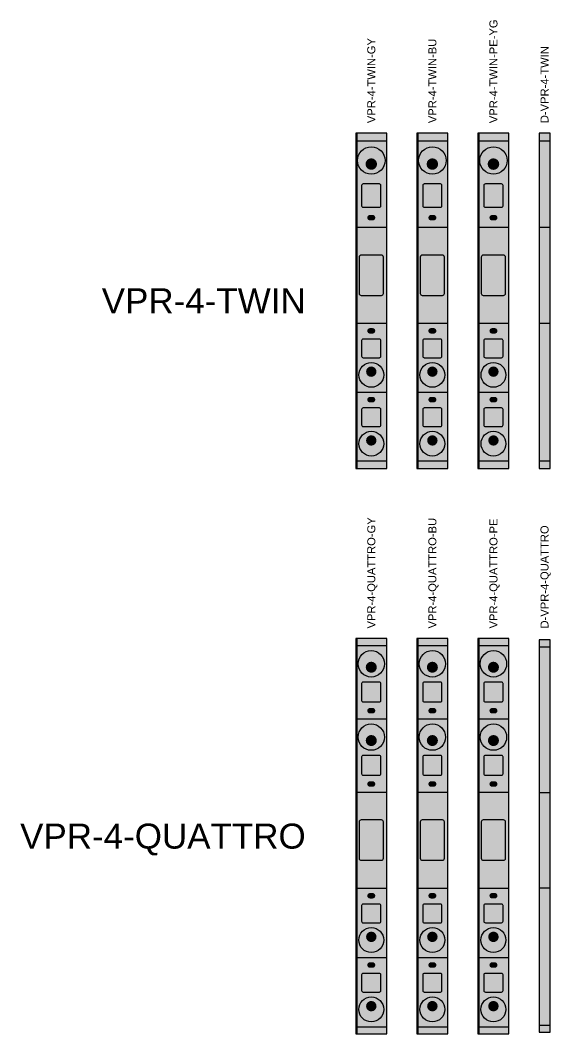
# Model space of a CAD drawing. Header units: millimetres. Extents: x -73 to 58, y -1663 to 37.
# Drawn here: x -67 to 38.9, y -827.9 to -625.3 of the extents above; entities that cross this region are included whole.
import ezdxf
from ezdxf.enums import TextEntityAlignment as Align

# ---------------------------------------------------------------- set-up
doc = ezdxf.new("R2010")
doc.units = ezdxf.units.MM
doc.styles.add('VPR_Arial', font='arial.ttf')

# ---------------------------------------------------------------- blocks, each defined once
blk = doc.blocks.new('VPR-4-TWIN-GY')
at = {"true_color": 0x82817d}
blk.add_hatch(color=8, dxfattribs=at).paths.add_polyline_path([(0, -33.5), (6.2, -33.5), (6.2, 33.5), (0, 33.5)])
at = {"true_color": 0x72706d}
for points in [[(0, 32), (6.2, 32), (6.2, 33.5), (0, 33.5)], [(0, -33.5), (6.2, -33.5), (6.2, -32), (0, -32)]]:
    blk.add_hatch(color=8, dxfattribs=at).paths.add_polyline_path(points)
at = {"true_color": 0x989692}
for points in [[(0, 14.7), (6.2, 14.7), (6.2, 32), (0, 32)], [(0, -32), (6.2, -32), (6.2, -4.5), (0, -4.5)]]:
    blk.add_hatch(color=252, dxfattribs=at).paths.add_polyline_path(points)
at = {"true_color": 0x706f6c}
h = blk.add_hatch(color=8, dxfattribs=at)
edge = h.paths.add_edge_path()
edge.add_arc((3.1, 28.039), 2.75, 0, 360)
at = {"true_color": 0x4f4e4b}
h = blk.add_hatch(color=251, dxfattribs=at)
edge = h.paths.add_edge_path()
edge.add_arc((3.1, 27.654), 2.035, 0, 360)
at = {"true_color": 0x2d2d2b}
h = blk.add_hatch(color=250, dxfattribs=at)
edge = h.paths.add_edge_path()
edge.add_arc((3.1, 27.324), 1.155, 0, 360)
at = {"true_color": 0xe46f30}
for points in [[(1.478, 18.679), (4.722, 18.679, 0.4142135624), (5.022, 18.979), (5.022, 23.05, 0.4142135624), (4.722, 23.35), (1.478, 23.35, 0.4142135624), (1.178, 23.05), (1.178, 18.979, 0.4142135624)], [(1.478, -11.375), (4.722, -11.375, 0.4142135624), (5.022, -11.075), (5.022, -7.9625, 0.4142135624), (4.722, -7.6625), (1.478, -7.6625, 0.4142135624), (1.178, -7.9625), (1.178, -11.075, 0.4142135624)], [(1.478, -25.125), (4.722, -25.125, 0.4142135624), (5.022, -24.825), (5.022, -21.7125, 0.4142135624), (4.722, -21.4125), (1.478, -21.4125, 0.4142135624), (1.178, -21.7125), (1.178, -24.825, 0.4142135624)]]:
    blk.add_hatch(color=32, dxfattribs=at).paths.add_polyline_path(points)
at = {"true_color": 0x723718}
for points in [[(1.178, 20.12701), (5.022, 21.34147), (5.022, 21.90199), (1.178, 20.68753)], [(1.178, -10.224125), (5.022, -9.258875), (5.022, -8.813375), (1.178, -9.778625)], [(1.178, -23.974125), (5.022, -23.008875), (5.022, -22.563375), (1.178, -23.528625)]]:
    blk.add_hatch(color=36, dxfattribs=at).paths.add_polyline_path(points)
at = {"true_color": 0x3f3f3d}
for points in [[(2.849, 16.053), (3.351, 16.053, 0.4142135624), (3.9, 16.602), (3.9, 16.604, 0.4142135624), (3.351, 17.153), (2.849, 17.153, 0.4142135624), (2.3, 16.604), (2.3, 16.602, 0.4142135624)], [(2.849, -6.5625), (3.351, -6.5625, 0.4142135624), (3.9, -6.0135), (3.9, -6.0115, 0.4142135624), (3.351, -5.4625), (2.849, -5.4625, 0.4142135624), (2.3, -6.0115), (2.3, -6.0135, 0.4142135624)], [(2.849, -20.3125), (3.351, -20.3125, 0.4142135624), (3.9, -19.7635), (3.9, -19.7615, 0.4142135624), (3.351, -19.2125), (2.849, -19.2125, 0.4142135624), (2.3, -19.7615), (2.3, -19.7635, 0.4142135624)]]:
    blk.add_hatch(color=250, dxfattribs=at).paths.add_polyline_path(points)
at = {"true_color": 0x343437}
for points in [[(1.55, 11.5), (4.65, 11.5), (4.65, 13.7), (1.55, 13.7)], [(1.55, -3.5), (4.65, -3.5), (4.65, -1.3), (1.55, -1.3)]]:
    blk.add_hatch(color=250, dxfattribs=at).paths.add_polyline_path(points)
at = {"true_color": 0xa4a29d}
blk.add_hatch(color=253, dxfattribs=at).paths.add_polyline_path([(1.082, 1.068), (5.118, 1.068, 0.4142135624), (5.518, 1.468), (5.518, 8.732, 0.4142135624), (5.118, 9.132), (1.082, 9.132, 0.4142135624), (0.682, 8.732), (0.682, 1.468, 0.4142135624)])
at = {"true_color": 0x706f6c}
h = blk.add_hatch(color=8, dxfattribs=at)
edge = h.paths.add_edge_path()
edge.add_arc((3.1, -14.8125), 2.475, 0, 360)
at = {"true_color": 0x4f4e4b}
h = blk.add_hatch(color=251, dxfattribs=at)
edge = h.paths.add_edge_path()
edge.add_arc((3.1, -14.466), 1.8315, 0, 360)
at = {"true_color": 0x2d2d2b}
h = blk.add_hatch(color=250, dxfattribs=at)
edge = h.paths.add_edge_path()
edge.add_arc((3.1, -14.169), 1.0395, 0, 360)
at = {"true_color": 0x706f6c}
h = blk.add_hatch(color=8, dxfattribs=at)
edge = h.paths.add_edge_path()
edge.add_arc((3.1, -28.5625), 2.475, 0, 360)
at = {"true_color": 0x4f4e4b}
h = blk.add_hatch(color=251, dxfattribs=at)
edge = h.paths.add_edge_path()
edge.add_arc((3.1, -28.216), 1.8315, 0, 360)
at = {"true_color": 0x2d2d2b}
h = blk.add_hatch(color=250, dxfattribs=at)
edge = h.paths.add_edge_path()
edge.add_arc((3.1, -27.919), 1.0395, 0, 360)
at = {"color": 253, "true_color": 0xaaa8a3}
blk.add_line((0.25, -33.5), (0.25, 33.5), dxfattribs=at)
at = {"color": 251, "true_color": 0x5b5a57}
for p, q in [((0, 32), (6.2, 32)), ((0, 14.7), (6.2, 14.7)), ((0, -4.5), (6.2, -4.5)), ((0, -18.25), (6.2, -18.25)), ((0, -32), (6.2, -32))]:
    blk.add_line(p, q, dxfattribs=at)
blk.add_lwpolyline([(0, -33.5), (6.2, -33.5), (6.2, 33.5), (0, 33.5)], close=True)
at = {"color": 34, "true_color": 0x8d441d}
for points in [[(1.478, 18.679), (4.722, 18.679, 0.4142135624), (5.022, 18.979), (5.022, 23.05, 0.4142135624), (4.722, 23.35), (1.478, 23.35, 0.4142135624), (1.178, 23.05), (1.178, 18.979, 0.4142135624)], [(1.478, -11.375), (4.722, -11.375, 0.4142135624), (5.022, -11.075), (5.022, -7.9625, 0.4142135624), (4.722, -7.6625), (1.478, -7.6625, 0.4142135624), (1.178, -7.9625), (1.178, -11.075, 0.4142135624)], [(1.478, -25.125), (4.722, -25.125, 0.4142135624), (5.022, -24.825), (5.022, -21.7125, 0.4142135624), (4.722, -21.4125), (1.478, -21.4125, 0.4142135624), (1.178, -21.7125), (1.178, -24.825, 0.4142135624)]]:
    blk.add_lwpolyline(points, format="xyb", close=True, dxfattribs=at)
at = {"color": 251, "true_color": 0x5b5a57}
blk.add_lwpolyline([(1.082, 1.068), (5.118, 1.068, 0.4142135624), (5.518, 1.468), (5.518, 8.732, 0.4142135624), (5.118, 9.132), (1.082, 9.132, 0.4142135624), (0.682, 8.732), (0.682, 1.468, 0.4142135624)], format="xyb", close=True, dxfattribs=at)
at = {"color": 251, "true_color": 0x535250}
for centre, radius in [((3.1, 28.039), 2.75), ((3.1, -14.8125), 2.475), ((3.1, -28.5625), 2.475)]:
    blk.add_circle(centre, radius, dxfattribs=at)
blk = doc.blocks.new('VPR-4-TWIN-BU')
at = {"true_color": 0x22609a}
blk.add_hatch(color=144, dxfattribs=at).paths.add_polyline_path([(0, -33.5), (6.2, -33.5), (6.2, 33.5), (0, 33.5)])
at = {"true_color": 0x1e5487}
for points in [[(0, 32), (6.2, 32), (6.2, 33.5), (0, 33.5)], [(0, -33.5), (6.2, -33.5), (6.2, -32), (0, -32)]]:
    blk.add_hatch(color=146, dxfattribs=at).paths.add_polyline_path(points)
at = {"true_color": 0x2870b4}
for points in [[(0, 14.7), (6.2, 14.7), (6.2, 32), (0, 32)], [(0, -32), (6.2, -32), (6.2, -4.5), (0, -4.5)]]:
    blk.add_hatch(color=155, dxfattribs=at).paths.add_polyline_path(points)
at = {"true_color": 0x1d5285}
h = blk.add_hatch(color=146, dxfattribs=at)
edge = h.paths.add_edge_path()
edge.add_arc((3.1, 28.039), 2.75, 0, 360)
at = {"true_color": 0x143a5d}
h = blk.add_hatch(color=159, dxfattribs=at)
edge = h.paths.add_edge_path()
edge.add_arc((3.1, 27.654), 2.035, 0, 360)
at = {"true_color": 0x0c2136}
h = blk.add_hatch(color=158, dxfattribs=at)
edge = h.paths.add_edge_path()
edge.add_arc((3.1, 27.324), 1.155, 0, 360)
at = {"true_color": 0xe46f30}
for points in [[(1.478, 18.679), (4.722, 18.679, 0.4142135624), (5.022, 18.979), (5.022, 23.05, 0.4142135624), (4.722, 23.35), (1.478, 23.35, 0.4142135624), (1.178, 23.05), (1.178, 18.979, 0.4142135624)], [(1.478, -11.375), (4.722, -11.375, 0.4142135624), (5.022, -11.075), (5.022, -7.9625, 0.4142135624), (4.722, -7.6625), (1.478, -7.6625, 0.4142135624), (1.178, -7.9625), (1.178, -11.075, 0.4142135624)], [(1.478, -25.125), (4.722, -25.125, 0.4142135624), (5.022, -24.825), (5.022, -21.7125, 0.4142135624), (4.722, -21.4125), (1.478, -21.4125, 0.4142135624), (1.178, -21.7125), (1.178, -24.825, 0.4142135624)]]:
    blk.add_hatch(color=32, dxfattribs=at).paths.add_polyline_path(points)
at = {"true_color": 0x723718}
for points in [[(1.178, 20.12701), (5.022, 21.34147), (5.022, 21.90199), (1.178, 20.68753)], [(1.178, -10.224125), (5.022, -9.258875), (5.022, -8.813375), (1.178, -9.778625)], [(1.178, -23.974125), (5.022, -23.008875), (5.022, -22.563375), (1.178, -23.528625)]]:
    blk.add_hatch(color=36, dxfattribs=at).paths.add_polyline_path(points)
at = {"true_color": 0x102f4b}
for points in [[(2.849, 16.053), (3.351, 16.053, 0.4142135624), (3.9, 16.602), (3.9, 16.604, 0.4142135624), (3.351, 17.153), (2.849, 17.153, 0.4142135624), (2.3, 16.604), (2.3, 16.602, 0.4142135624)], [(2.849, -6.5625), (3.351, -6.5625, 0.4142135624), (3.9, -6.0135), (3.9, -6.0115, 0.4142135624), (3.351, -5.4625), (2.849, -5.4625, 0.4142135624), (2.3, -6.0115), (2.3, -6.0135, 0.4142135624)], [(2.849, -20.3125), (3.351, -20.3125, 0.4142135624), (3.9, -19.7635), (3.9, -19.7615, 0.4142135624), (3.351, -19.2125), (2.849, -19.2125, 0.4142135624), (2.3, -19.7615), (2.3, -19.7635, 0.4142135624)]]:
    blk.add_hatch(color=158, dxfattribs=at).paths.add_polyline_path(points)
at = {"true_color": 0x343437}
for points in [[(1.55, 11.5), (4.65, 11.5), (4.65, 13.7), (1.55, 13.7)], [(1.55, -3.5), (4.65, -3.5), (4.65, -1.3), (1.55, -1.3)]]:
    blk.add_hatch(color=250, dxfattribs=at).paths.add_polyline_path(points)
at = {"true_color": 0x2b78c2}
blk.add_hatch(color=152, dxfattribs=at).paths.add_polyline_path([(1.082, 1.068), (5.118, 1.068, 0.4142135624), (5.518, 1.468), (5.518, 8.732, 0.4142135624), (5.118, 9.132), (1.082, 9.132, 0.4142135624), (0.682, 8.732), (0.682, 1.468, 0.4142135624)])
at = {"true_color": 0x1d5285}
h = blk.add_hatch(color=146, dxfattribs=at)
edge = h.paths.add_edge_path()
edge.add_arc((3.1, -14.8125), 2.475, 0, 360)
at = {"true_color": 0x143a5d}
h = blk.add_hatch(color=159, dxfattribs=at)
edge = h.paths.add_edge_path()
edge.add_arc((3.1, -14.466), 1.8315, 0, 360)
at = {"true_color": 0x0c2136}
h = blk.add_hatch(color=158, dxfattribs=at)
edge = h.paths.add_edge_path()
edge.add_arc((3.1, -14.169), 1.0395, 0, 360)
at = {"true_color": 0x1d5285}
h = blk.add_hatch(color=146, dxfattribs=at)
edge = h.paths.add_edge_path()
edge.add_arc((3.1, -28.5625), 2.475, 0, 360)
at = {"true_color": 0x143a5d}
h = blk.add_hatch(color=159, dxfattribs=at)
edge = h.paths.add_edge_path()
edge.add_arc((3.1, -28.216), 1.8315, 0, 360)
at = {"true_color": 0x0c2136}
h = blk.add_hatch(color=158, dxfattribs=at)
edge = h.paths.add_edge_path()
edge.add_arc((3.1, -27.919), 1.0395, 0, 360)
at = {"color": 152, "true_color": 0x2c7dc9}
blk.add_line((0.25, -33.5), (0.25, 33.5), dxfattribs=at)
at = {"color": 156, "true_color": 0x18436c}
for p, q in [((0, 32), (6.2, 32)), ((0, 14.7), (6.2, 14.7)), ((0, -4.5), (6.2, -4.5)), ((0, -18.25), (6.2, -18.25)), ((0, -32), (6.2, -32))]:
    blk.add_line(p, q, dxfattribs=at)
blk.add_lwpolyline([(0, -33.5), (6.2, -33.5), (6.2, 33.5), (0, 33.5)], close=True)
at = {"color": 34, "true_color": 0x8d441d}
for points in [[(1.478, 18.679), (4.722, 18.679, 0.4142135624), (5.022, 18.979), (5.022, 23.05, 0.4142135624), (4.722, 23.35), (1.478, 23.35, 0.4142135624), (1.178, 23.05), (1.178, 18.979, 0.4142135624)], [(1.478, -11.375), (4.722, -11.375, 0.4142135624), (5.022, -11.075), (5.022, -7.9625, 0.4142135624), (4.722, -7.6625), (1.478, -7.6625, 0.4142135624), (1.178, -7.9625), (1.178, -11.075, 0.4142135624)], [(1.478, -25.125), (4.722, -25.125, 0.4142135624), (5.022, -24.825), (5.022, -21.7125, 0.4142135624), (4.722, -21.4125), (1.478, -21.4125, 0.4142135624), (1.178, -21.7125), (1.178, -24.825, 0.4142135624)]]:
    blk.add_lwpolyline(points, format="xyb", close=True, dxfattribs=at)
at = {"color": 156, "true_color": 0x18436c}
blk.add_lwpolyline([(1.082, 1.068), (5.118, 1.068, 0.4142135624), (5.518, 1.468), (5.518, 8.732, 0.4142135624), (5.118, 9.132), (1.082, 9.132, 0.4142135624), (0.682, 8.732), (0.682, 1.468, 0.4142135624)], format="xyb", close=True, dxfattribs=at)
at = {"color": 159, "true_color": 0x163d63}
for centre, radius in [((3.1, 28.039), 2.75), ((3.1, -14.8125), 2.475), ((3.1, -28.5625), 2.475)]:
    blk.add_circle(centre, radius, dxfattribs=at)
blk = doc.blocks.new('VPR-4-TWIN-PE-YG')
at = {"true_color": 0x438b60}
blk.add_hatch(color=117, dxfattribs=at).paths.add_polyline_path([(0, -33.5), (6.2, -33.5), (6.2, 33.5), (0, 33.5)])
at = {"true_color": 0x3a7954}
for points in [[(0, 32), (6.2, 32), (6.2, 33.5), (0, 33.5)], [(0, -33.5), (6.2, -33.5), (6.2, -32), (0, -32)]]:
    blk.add_hatch(color=107, dxfattribs=at).paths.add_polyline_path(points)
at = {"true_color": 0xc4c45c}
for points in [[(0, 32.21), (6.2, 32.97), (6.2, 33.25), (0, 32.49)], [(0, 30.54), (6.2, 31.65), (6.2, 32.2), (0, 31.09)], [(0, 29.56), (6.2, 30.19), (6.2, 30.66), (0, 30.03)], [(0, 28.18), (6.2, 28.37), (6.2, 28.76), (0, 28.56)], [(0, 26.21), (6.2, 26.51), (6.2, 26.74), (0, 26.44)], [(0, 24.44), (6.2, 25.6), (6.2, 26.15), (0, 24.99)], [(0, 22.5), (6.2, 23.47), (6.2, 23.65), (0, 22.68)], [(0, 21.26), (6.2, 21.39), (6.2, 21.82), (0, 21.69)], [(0, 19.73), (6.2, 19.23), (6.2, 19.68), (0, 20.18)], [(0, 17.69), (6.2, 16.78), (6.2, 17.04), (0, 17.94)], [(0, 16.63), (6.2, 17.21), (6.2, 17.38), (0, 16.8)], [(0, 14.52), (6.2, 13.67), (6.2, 14.2), (0, 15.05)], [(0, 12.37), (6.2, 12.2), (6.2, 12.65), (0, 12.83)], [(0, 10.97), (6.2, 11.34), (6.2, 11.77), (0, 11.4)], [(0, 9.26), (6.2, 9.24), (6.2, 9.64), (0, 9.66)], [(0, 7.68), (6.2, 7.86), (6.2, 8.34), (0, 8.16)], [(0, 5.58), (6.2, 6.47), (6.2, 6.8), (0, 5.91)], [(0, 3.73), (6.2, 2.85), (6.2, 3.29), (0, 4.17)], [(0, 2.29), (6.2, 2.17), (6.2, 2.33), (0, 2.45)], [(0, 0.21), (6.2, 1.13), (6.2, 1.5), (0, 0.58)], [(0, -1.11), (6.2, 0.01), (6.2, 0.41), (0, -0.7)], [(0, -2.18), (6.2, -2.51), (6.2, -2.06), (0, -1.73)], [(0, -4.06), (6.2, -3.11), (6.2, -2.74), (0, -3.69)], [(0, -5.7), (6.2, -5.13), (6.2, -4.67), (0, -5.23)], [(0, -7.13), (6.2, -6.41), (6.2, -6.16), (0, -6.88)], [(0, -8.24), (6.2, -8.82), (6.2, -8.37), (0, -7.79)], [(0, -9.97), (6.2, -9.69), (6.2, -9.47), (0, -9.75)], [(0, -11.57), (6.2, -12.58), (6.2, -12.03), (0, -11.02)], [(0, -13.66), (6.2, -13.95), (6.2, -13.57), (0, -13.28)], [(0, -15.69), (6.2, -15.09), (6.2, -14.58), (0, -15.18)], [(0, -16.81), (6.2, -17.13), (6.2, -16.75), (0, -16.43)], [(0, -18.01), (6.2, -17.29), (6.2, -16.98), (0, -17.71)], [(0, -19.53), (6.2, -20.22), (6.2, -20), (0, -19.31)], [(0, -20.99), (6.2, -21.52), (6.2, -21.06), (0, -20.53)], [(0, -22.91), (6.2, -21.98), (6.2, -21.5), (0, -22.44)], [(0, -24.64), (6.2, -24.15), (6.2, -23.91), (0, -24.4)], [(0, -26.13), (6.2, -26.89), (6.2, -26.56), (0, -25.8)], [(0, -27.49), (6.2, -27.99), (6.2, -27.84), (0, -27.33)], [(0, -28.25), (6.2, -27.72), (6.2, -27.5), (0, -28.04)], [(0, -29.98), (6.2, -29.28), (6.2, -29.06), (0, -29.76)], [(0, -31.2), (6.2, -31.07), (6.2, -30.9), (0, -31.03)], [(0, -32.93), (6.2, -31.89), (6.2, -31.67), (0, -32.71)]]:
    blk.add_hatch(color=53, dxfattribs=at).paths.add_polyline_path(points)
at = {"true_color": 0x4ea270}
for points in [[(0, 14.7), (6.2, 14.7), (6.2, 32), (0, 32)], [(0, -32), (6.2, -32), (6.2, -4.5), (0, -4.5)]]:
    blk.add_hatch(color=115, dxfattribs=at).paths.add_polyline_path(points)
at = {"true_color": 0x397752}
h = blk.add_hatch(color=107, dxfattribs=at)
edge = h.paths.add_edge_path()
edge.add_arc((3.1, 28.04), 2.75, 0, 360)
at = {"true_color": 0x28543a}
h = blk.add_hatch(color=119, dxfattribs=at)
edge = h.paths.add_edge_path()
edge.add_arc((3.1, 27.65), 2.04, 0, 360)
at = {"true_color": 0x173021}
h = blk.add_hatch(color=99, dxfattribs=at)
edge = h.paths.add_edge_path()
edge.add_arc((3.1, 27.32), 1.16, 0, 360)
at = {"true_color": 0xe46f30}
for points in [[(1.48, 18.68), (4.72, 18.68, 0.414214), (5.02, 18.98), (5.02, 23.05, 0.414214), (4.72, 23.35), (1.48, 23.35, 0.414214), (1.18, 23.05), (1.18, 18.98, 0.414214)], [(1.48, -11.38), (4.72, -11.38, 0.414214), (5.02, -11.07), (5.02, -7.96, 0.414214), (4.72, -7.66), (1.48, -7.66, 0.414214), (1.18, -7.96), (1.18, -11.07, 0.414214)], [(1.48, -25.12), (4.72, -25.12, 0.414214), (5.02, -24.82), (5.02, -21.71, 0.414214), (4.72, -21.41), (1.48, -21.41, 0.414214), (1.18, -21.71), (1.18, -24.82, 0.414214)]]:
    blk.add_hatch(color=32, dxfattribs=at).paths.add_polyline_path(points)
at = {"true_color": 0x723718}
for points in [[(1.18, 20.13), (5.02, 21.34), (5.02, 21.9), (1.18, 20.69)], [(1.18, -10.22), (5.02, -9.26), (5.02, -8.81), (1.18, -9.78)], [(1.18, -23.97), (5.02, -23.01), (5.02, -22.56), (1.18, -23.53)]]:
    blk.add_hatch(color=36, dxfattribs=at).paths.add_polyline_path(points)
at = {"true_color": 0x20442f}
for points in [[(2.85, 16.05), (3.35, 16.05, 0.414214), (3.9, 16.6), (3.9, 16.6, 0.414214), (3.35, 17.15), (2.85, 17.15, 0.414214), (2.3, 16.6), (2.3, 16.6, 0.414214)], [(2.85, -6.56), (3.35, -6.56, 0.414214), (3.9, -6.01), (3.9, -6.01, 0.414214), (3.35, -5.46), (2.85, -5.46, 0.414214), (2.3, -6.01), (2.3, -6.01, 0.414214)], [(2.85, -20.31), (3.35, -20.31, 0.414214), (3.9, -19.76), (3.9, -19.76, 0.414214), (3.35, -19.21), (2.85, -19.21, 0.414214), (2.3, -19.76), (2.3, -19.76, 0.414214)]]:
    blk.add_hatch(color=109, dxfattribs=at).paths.add_polyline_path(points)
at = {"true_color": 0x343437}
for points in [[(1.55, 11.5), (4.65, 11.5), (4.65, 13.7), (1.55, 13.7)], [(1.55, -3.5), (4.65, -3.5), (4.65, -1.3), (1.55, -1.3)]]:
    blk.add_hatch(color=250, dxfattribs=at).paths.add_polyline_path(points)
at = {"true_color": 0x4a996a}
blk.add_hatch(color=115, dxfattribs=at).paths.add_polyline_path([(1.08, 1.07), (5.12, 1.07, 0.414214), (5.52, 1.47), (5.52, 8.73, 0.414214), (5.12, 9.13), (1.08, 9.13, 0.414214), (0.68, 8.73), (0.68, 1.47, 0.414214)])
at = {"true_color": 0x397752}
h = blk.add_hatch(color=107, dxfattribs=at)
edge = h.paths.add_edge_path()
edge.add_arc((3.1, -14.81), 2.48, 0, 360)
at = {"true_color": 0x28543a}
h = blk.add_hatch(color=119, dxfattribs=at)
edge = h.paths.add_edge_path()
edge.add_arc((3.1, -14.47), 1.83, 0, 360)
at = {"true_color": 0x173021}
h = blk.add_hatch(color=99, dxfattribs=at)
edge = h.paths.add_edge_path()
edge.add_arc((3.1, -14.17), 1.04, 0, 360)
at = {"true_color": 0x397752}
h = blk.add_hatch(color=107, dxfattribs=at)
edge = h.paths.add_edge_path()
edge.add_arc((3.1, -28.56), 2.48, 0, 360)
at = {"true_color": 0x28543a}
h = blk.add_hatch(color=119, dxfattribs=at)
edge = h.paths.add_edge_path()
edge.add_arc((3.1, -28.22), 1.83, 0, 360)
at = {"true_color": 0x173021}
h = blk.add_hatch(color=99, dxfattribs=at)
edge = h.paths.add_edge_path()
edge.add_arc((3.1, -27.92), 1.04, 0, 360)
at = {"color": 103, "true_color": 0x57b57d}
blk.add_line((0.25, -33.5), (0.25, 33.5), dxfattribs=at)
at = {"color": 129, "true_color": 0x2e6143}
for p, q in [((0, 32), (6.2, 32)), ((0, 14.7), (6.2, 14.7)), ((0, -4.5), (6.2, -4.5)), ((0, -18.25), (6.2, -18.25)), ((0, -32), (6.2, -32))]:
    blk.add_line(p, q, dxfattribs=at)
blk.add_lwpolyline([(0, -33.5), (6.2, -33.5), (6.2, 33.5), (0, 33.5)], close=True)
at = {"color": 34, "true_color": 0x8d441d}
for points in [[(1.48, 18.68), (4.72, 18.68, 0.414214), (5.02, 18.98), (5.02, 23.05, 0.414214), (4.72, 23.35), (1.48, 23.35, 0.414214), (1.18, 23.05), (1.18, 18.98, 0.414214)], [(1.48, -11.38), (4.72, -11.38, 0.414214), (5.02, -11.07), (5.02, -7.96, 0.414214), (4.72, -7.66), (1.48, -7.66, 0.414214), (1.18, -7.96), (1.18, -11.07, 0.414214)], [(1.48, -25.12), (4.72, -25.12, 0.414214), (5.02, -24.82), (5.02, -21.71, 0.414214), (4.72, -21.41), (1.48, -21.41, 0.414214), (1.18, -21.71), (1.18, -24.82, 0.414214)]]:
    blk.add_lwpolyline(points, format="xyb", close=True, dxfattribs=at)
at = {"color": 129, "true_color": 0x2e6143}
blk.add_lwpolyline([(1.08, 1.07), (5.12, 1.07, 0.414214), (5.52, 1.47), (5.52, 8.73, 0.414214), (5.12, 9.13), (1.08, 9.13, 0.414214), (0.68, 8.73), (0.68, 1.47, 0.414214)], format="xyb", close=True, dxfattribs=at)
at = {"color": 119, "true_color": 0x2a593d}
for centre, radius in [((3.1, 28.04), 2.75), ((3.1, -14.81), 2.48), ((3.1, -28.56), 2.48)]:
    blk.add_circle(centre, radius, dxfattribs=at)
blk = doc.blocks.new('D-VPR-4-TWIN')
at = {"true_color": 0xaba7a1}
blk.add_hatch(color=253, dxfattribs=at).paths.add_polyline_path([(0, -33.5), (2.2, -33.5), (2.2, 33.5), (0, 33.5)])
at = {"true_color": 0xb5b1aa}
for points in [[(0, 14.7), (2.2, 14.7), (2.2, 32), (0, 32)], [(0, -32), (2.2, -32), (2.2, -4.5), (0, -4.5)]]:
    blk.add_hatch(color=253, dxfattribs=at).paths.add_polyline_path(points)
at = {"color": 8, "true_color": 0x777470}
for p, q in [((0, 32), (2.2, 32)), ((0, 14.7), (2.2, 14.7)), ((0, -4.5), (2.2, -4.5)), ((0, -32), (2.2, -32))]:
    blk.add_line(p, q, dxfattribs=at)
blk.add_lwpolyline([(0, -33.5), (2.2, -33.5), (2.2, 33.5), (0, 33.5)], close=True)
blk = doc.blocks.new('VPR-4-QUATTRO-GY')
at = {"true_color": 0x82817d}
blk.add_hatch(color=8, dxfattribs=at).paths.add_polyline_path([(0, -39.5), (6.2, -39.5), (6.2, 39.5), (0, 39.5)])
at = {"true_color": 0x72706d}
for points in [[(0, 38.1), (6.2, 38.1), (6.2, 39.5), (0, 39.5)], [(0, -39.5), (6.2, -39.5), (6.2, -38.1), (0, -38.1)]]:
    blk.add_hatch(color=8, dxfattribs=at).paths.add_polyline_path(points)
at = {"true_color": 0x989692}
for points in [[(0, 8.8), (6.2, 8.8), (6.2, 38.1), (0, 38.1)], [(0, -38.1), (6.2, -38.1), (6.2, -10.4), (0, -10.4)]]:
    blk.add_hatch(color=252, dxfattribs=at).paths.add_polyline_path(points)
at = {"true_color": 0x706f6c}
h = blk.add_hatch(color=8, dxfattribs=at)
edge = h.paths.add_edge_path()
edge.add_arc((3.1, 34.4375), 2.637, 0, 360)
at = {"true_color": 0x4f4e4b}
h = blk.add_hatch(color=251, dxfattribs=at)
edge = h.paths.add_edge_path()
edge.add_arc((3.1, 34.06832), 1.95138, 0, 360)
at = {"true_color": 0x2d2d2b}
h = blk.add_hatch(color=250, dxfattribs=at)
edge = h.paths.add_edge_path()
edge.add_arc((3.1, 33.75188), 1.10754, 0, 360)
at = {"true_color": 0xe46f30}
for points in [[(1.478, 26.8195), (4.722, 26.8195, 0.4142135624), (5.022, 27.1195), (5.022, 30.475, 0.4142135624), (4.722, 30.775), (1.478, 30.775, 0.4142135624), (1.178, 30.475), (1.178, 27.1195, 0.4142135624)], [(1.478, 12.1695), (4.722, 12.1695, 0.4142135624), (5.022, 12.4695), (5.022, 15.825, 0.4142135624), (4.722, 16.125), (1.478, 16.125, 0.4142135624), (1.178, 15.825), (1.178, 12.4695, 0.4142135624)], [(1.478, -17.325), (4.722, -17.325, 0.4142135624), (5.022, -17.025), (5.022, -13.8855, 0.4142135624), (4.722, -13.5855), (1.478, -13.5855, 0.4142135624), (1.178, -13.8855), (1.178, -17.025, 0.4142135624)], [(1.478, -31.175), (4.722, -31.175, 0.4142135624), (5.022, -30.875), (5.022, -27.7355, 0.4142135624), (4.722, -27.4355), (1.478, -27.4355, 0.4142135624), (1.178, -27.7355), (1.178, -30.875, 0.4142135624)]]:
    blk.add_hatch(color=32, dxfattribs=at).paths.add_polyline_path(points)
at = {"true_color": 0x723718}
for points in [[(1.178, 28.045705), (5.022, 29.074135), (5.022, 29.548795), (1.178, 28.520365)], [(1.178, 13.395705), (5.022, 14.424135), (5.022, 14.898795), (1.178, 13.870365)], [(1.178, -16.165755), (5.022, -15.193485), (5.022, -14.744745), (1.178, -15.717015)], [(1.178, -30.015755), (5.022, -29.043485), (5.022, -28.594745), (1.178, -29.567015)]]:
    blk.add_hatch(color=36, dxfattribs=at).paths.add_polyline_path(points)
at = {"true_color": 0x3f3f3d}
for points in [[(2.849, 24.5115), (3.351, 24.5115, 0.4142135624), (3.9, 25.0605), (3.9, 25.0625, 0.4142135624), (3.351, 25.6115), (2.849, 25.6115, 0.4142135624), (2.3, 25.0625), (2.3, 25.0605, 0.4142135624)], [(2.849, 9.8615), (3.351, 9.8615, 0.4142135624), (3.9, 10.4105), (3.9, 10.4125, 0.4142135624), (3.351, 10.9615), (2.849, 10.9615, 0.4142135624), (2.3, 10.4125), (2.3, 10.4105, 0.4142135624)], [(2.849, -12.4735), (3.351, -12.4735, 0.4142135624), (3.9, -11.9245), (3.9, -11.9225, 0.4142135624), (3.351, -11.3735), (2.849, -11.3735, 0.4142135624), (2.3, -11.9225), (2.3, -11.9245, 0.4142135624)], [(2.849, -26.3235), (3.351, -26.3235, 0.4142135624), (3.9, -25.7745), (3.9, -25.7725, 0.4142135624), (3.351, -25.2235), (2.849, -25.2235, 0.4142135624), (2.3, -25.7725), (2.3, -25.7745, 0.4142135624)]]:
    blk.add_hatch(color=250, dxfattribs=at).paths.add_polyline_path(points)
at = {"true_color": 0x706f6c}
h = blk.add_hatch(color=8, dxfattribs=at)
edge = h.paths.add_edge_path()
edge.add_arc((3.1, 19.7875), 2.637, 0, 360)
at = {"true_color": 0x4f4e4b}
h = blk.add_hatch(color=251, dxfattribs=at)
edge = h.paths.add_edge_path()
edge.add_arc((3.1, 19.41832), 1.95138, 0, 360)
at = {"true_color": 0x2d2d2b}
h = blk.add_hatch(color=250, dxfattribs=at)
edge = h.paths.add_edge_path()
edge.add_arc((3.1, 19.10188), 1.10754, 0, 360)
at = {"true_color": 0x343437}
for points in [[(1.55, 5.6), (4.65, 5.6), (4.65, 7.8), (1.55, 7.8)], [(1.55, -9.4), (4.65, -9.4), (4.65, -7.2), (1.55, -7.2)]]:
    blk.add_hatch(color=250, dxfattribs=at).paths.add_polyline_path(points)
at = {"true_color": 0xa4a29d}
blk.add_hatch(color=253, dxfattribs=at).paths.add_polyline_path([(1.082, -4.832), (5.118, -4.832, 0.4142135624), (5.518, -4.432), (5.518, 2.832, 0.4142135624), (5.118, 3.232), (1.082, 3.232, 0.4142135624), (0.682, 2.832), (0.682, -4.432, 0.4142135624)])
at = {"true_color": 0x706f6c}
h = blk.add_hatch(color=8, dxfattribs=at)
edge = h.paths.add_edge_path()
edge.add_arc((3.1, -20.7875), 2.493, 0, 360)
at = {"true_color": 0x4f4e4b}
h = blk.add_hatch(color=251, dxfattribs=at)
edge = h.paths.add_edge_path()
edge.add_arc((3.1, -20.43848), 1.84482, 0, 360)
at = {"true_color": 0x2d2d2b}
h = blk.add_hatch(color=250, dxfattribs=at)
edge = h.paths.add_edge_path()
edge.add_arc((3.1, -20.13932), 1.04706, 0, 360)
at = {"true_color": 0x706f6c}
h = blk.add_hatch(color=8, dxfattribs=at)
edge = h.paths.add_edge_path()
edge.add_arc((3.1, -34.6375), 2.493, 0, 360)
at = {"true_color": 0x4f4e4b}
h = blk.add_hatch(color=251, dxfattribs=at)
edge = h.paths.add_edge_path()
edge.add_arc((3.1, -34.28848), 1.84482, 0, 360)
at = {"true_color": 0x2d2d2b}
h = blk.add_hatch(color=250, dxfattribs=at)
edge = h.paths.add_edge_path()
edge.add_arc((3.1, -33.98932), 1.04706, 0, 360)
at = {"color": 253, "true_color": 0xaaa8a3}
blk.add_line((0.25, -39.5), (0.25, 39.5), dxfattribs=at)
at = {"color": 251, "true_color": 0x5b5a57}
for p, q in [((0, 38.1), (6.2, 38.1)), ((0, 23.45), (6.2, 23.45)), ((0, 8.8), (6.2, 8.8)), ((0, -10.4), (6.2, -10.4)), ((0, -24.25), (6.2, -24.25)), ((0, -38.1), (6.2, -38.1))]:
    blk.add_line(p, q, dxfattribs=at)
blk.add_lwpolyline([(0, -39.5), (6.2, -39.5), (6.2, 39.5), (0, 39.5)], close=True)
at = {"color": 34, "true_color": 0x8d441d}
for points in [[(1.478, 26.8195), (4.722, 26.8195, 0.4142135624), (5.022, 27.1195), (5.022, 30.475, 0.4142135624), (4.722, 30.775), (1.478, 30.775, 0.4142135624), (1.178, 30.475), (1.178, 27.1195, 0.4142135624)], [(1.478, 12.1695), (4.722, 12.1695, 0.4142135624), (5.022, 12.4695), (5.022, 15.825, 0.4142135624), (4.722, 16.125), (1.478, 16.125, 0.4142135624), (1.178, 15.825), (1.178, 12.4695, 0.4142135624)], [(1.478, -17.325), (4.722, -17.325, 0.4142135624), (5.022, -17.025), (5.022, -13.8855, 0.4142135624), (4.722, -13.5855), (1.478, -13.5855, 0.4142135624), (1.178, -13.8855), (1.178, -17.025, 0.4142135624)], [(1.478, -31.175), (4.722, -31.175, 0.4142135624), (5.022, -30.875), (5.022, -27.7355, 0.4142135624), (4.722, -27.4355), (1.478, -27.4355, 0.4142135624), (1.178, -27.7355), (1.178, -30.875, 0.4142135624)]]:
    blk.add_lwpolyline(points, format="xyb", close=True, dxfattribs=at)
at = {"color": 251, "true_color": 0x5b5a57}
blk.add_lwpolyline([(1.082, -4.832), (5.118, -4.832, 0.4142135624), (5.518, -4.432), (5.518, 2.832, 0.4142135624), (5.118, 3.232), (1.082, 3.232, 0.4142135624), (0.682, 2.832), (0.682, -4.432, 0.4142135624)], format="xyb", close=True, dxfattribs=at)
at = {"color": 251, "true_color": 0x535250}
for centre, radius in [((3.1, 34.4375), 2.637), ((3.1, 19.7875), 2.637), ((3.1, -20.7875), 2.493), ((3.1, -34.6375), 2.493)]:
    blk.add_circle(centre, radius, dxfattribs=at)
blk = doc.blocks.new('VPR-4-QUATTRO-BU')
at = {"true_color": 0x22609a}
blk.add_hatch(color=144, dxfattribs=at).paths.add_polyline_path([(0, -39.5), (6.2, -39.5), (6.2, 39.5), (0, 39.5)])
at = {"true_color": 0x1e5487}
for points in [[(0, 38.1), (6.2, 38.1), (6.2, 39.5), (0, 39.5)], [(0, -39.5), (6.2, -39.5), (6.2, -38.1), (0, -38.1)]]:
    blk.add_hatch(color=146, dxfattribs=at).paths.add_polyline_path(points)
at = {"true_color": 0x2870b4}
for points in [[(0, 8.8), (6.2, 8.8), (6.2, 38.1), (0, 38.1)], [(0, -38.1), (6.2, -38.1), (6.2, -10.4), (0, -10.4)]]:
    blk.add_hatch(color=155, dxfattribs=at).paths.add_polyline_path(points)
at = {"true_color": 0x1d5285}
h = blk.add_hatch(color=146, dxfattribs=at)
edge = h.paths.add_edge_path()
edge.add_arc((3.1, 34.4375), 2.637, 0, 360)
at = {"true_color": 0x143a5d}
h = blk.add_hatch(color=159, dxfattribs=at)
edge = h.paths.add_edge_path()
edge.add_arc((3.1, 34.06832), 1.95138, 0, 360)
at = {"true_color": 0x0c2136}
h = blk.add_hatch(color=158, dxfattribs=at)
edge = h.paths.add_edge_path()
edge.add_arc((3.1, 33.75188), 1.10754, 0, 360)
at = {"true_color": 0xe46f30}
for points in [[(1.478, 26.8195), (4.722, 26.8195, 0.4142135624), (5.022, 27.1195), (5.022, 30.475, 0.4142135624), (4.722, 30.775), (1.478, 30.775, 0.4142135624), (1.178, 30.475), (1.178, 27.1195, 0.4142135624)], [(1.478, 12.1695), (4.722, 12.1695, 0.4142135624), (5.022, 12.4695), (5.022, 15.825, 0.4142135624), (4.722, 16.125), (1.478, 16.125, 0.4142135624), (1.178, 15.825), (1.178, 12.4695, 0.4142135624)], [(1.478, -17.325), (4.722, -17.325, 0.4142135624), (5.022, -17.025), (5.022, -13.8855, 0.4142135624), (4.722, -13.5855), (1.478, -13.5855, 0.4142135624), (1.178, -13.8855), (1.178, -17.025, 0.4142135624)], [(1.478, -31.175), (4.722, -31.175, 0.4142135624), (5.022, -30.875), (5.022, -27.7355, 0.4142135624), (4.722, -27.4355), (1.478, -27.4355, 0.4142135624), (1.178, -27.7355), (1.178, -30.875, 0.4142135624)]]:
    blk.add_hatch(color=32, dxfattribs=at).paths.add_polyline_path(points)
at = {"true_color": 0x723718}
for points in [[(1.178, 28.045705), (5.022, 29.074135), (5.022, 29.548795), (1.178, 28.520365)], [(1.178, 13.395705), (5.022, 14.424135), (5.022, 14.898795), (1.178, 13.870365)], [(1.178, -16.165755), (5.022, -15.193485), (5.022, -14.744745), (1.178, -15.717015)], [(1.178, -30.015755), (5.022, -29.043485), (5.022, -28.594745), (1.178, -29.567015)]]:
    blk.add_hatch(color=36, dxfattribs=at).paths.add_polyline_path(points)
at = {"true_color": 0x102f4b}
for points in [[(2.849, 24.5115), (3.351, 24.5115, 0.4142135624), (3.9, 25.0605), (3.9, 25.0625, 0.4142135624), (3.351, 25.6115), (2.849, 25.6115, 0.4142135624), (2.3, 25.0625), (2.3, 25.0605, 0.4142135624)], [(2.849, 9.8615), (3.351, 9.8615, 0.4142135624), (3.9, 10.4105), (3.9, 10.4125, 0.4142135624), (3.351, 10.9615), (2.849, 10.9615, 0.4142135624), (2.3, 10.4125), (2.3, 10.4105, 0.4142135624)], [(2.849, -12.4735), (3.351, -12.4735, 0.4142135624), (3.9, -11.9245), (3.9, -11.9225, 0.4142135624), (3.351, -11.3735), (2.849, -11.3735, 0.4142135624), (2.3, -11.9225), (2.3, -11.9245, 0.4142135624)], [(2.849, -26.3235), (3.351, -26.3235, 0.4142135624), (3.9, -25.7745), (3.9, -25.7725, 0.4142135624), (3.351, -25.2235), (2.849, -25.2235, 0.4142135624), (2.3, -25.7725), (2.3, -25.7745, 0.4142135624)]]:
    blk.add_hatch(color=158, dxfattribs=at).paths.add_polyline_path(points)
at = {"true_color": 0x1d5285}
h = blk.add_hatch(color=146, dxfattribs=at)
edge = h.paths.add_edge_path()
edge.add_arc((3.1, 19.7875), 2.637, 0, 360)
at = {"true_color": 0x143a5d}
h = blk.add_hatch(color=159, dxfattribs=at)
edge = h.paths.add_edge_path()
edge.add_arc((3.1, 19.41832), 1.95138, 0, 360)
at = {"true_color": 0x0c2136}
h = blk.add_hatch(color=158, dxfattribs=at)
edge = h.paths.add_edge_path()
edge.add_arc((3.1, 19.10188), 1.10754, 0, 360)
at = {"true_color": 0x343437}
for points in [[(1.55, 5.6), (4.65, 5.6), (4.65, 7.8), (1.55, 7.8)], [(1.55, -9.4), (4.65, -9.4), (4.65, -7.2), (1.55, -7.2)]]:
    blk.add_hatch(color=250, dxfattribs=at).paths.add_polyline_path(points)
at = {"true_color": 0x2b78c2}
blk.add_hatch(color=152, dxfattribs=at).paths.add_polyline_path([(1.082, -4.832), (5.118, -4.832, 0.4142135624), (5.518, -4.432), (5.518, 2.832, 0.4142135624), (5.118, 3.232), (1.082, 3.232, 0.4142135624), (0.682, 2.832), (0.682, -4.432, 0.4142135624)])
at = {"true_color": 0x1d5285}
h = blk.add_hatch(color=146, dxfattribs=at)
edge = h.paths.add_edge_path()
edge.add_arc((3.1, -20.7875), 2.493, 0, 360)
at = {"true_color": 0x143a5d}
h = blk.add_hatch(color=159, dxfattribs=at)
edge = h.paths.add_edge_path()
edge.add_arc((3.1, -20.43848), 1.84482, 0, 360)
at = {"true_color": 0x0c2136}
h = blk.add_hatch(color=158, dxfattribs=at)
edge = h.paths.add_edge_path()
edge.add_arc((3.1, -20.13932), 1.04706, 0, 360)
at = {"true_color": 0x1d5285}
h = blk.add_hatch(color=146, dxfattribs=at)
edge = h.paths.add_edge_path()
edge.add_arc((3.1, -34.6375), 2.493, 0, 360)
at = {"true_color": 0x143a5d}
h = blk.add_hatch(color=159, dxfattribs=at)
edge = h.paths.add_edge_path()
edge.add_arc((3.1, -34.28848), 1.84482, 0, 360)
at = {"true_color": 0x0c2136}
h = blk.add_hatch(color=158, dxfattribs=at)
edge = h.paths.add_edge_path()
edge.add_arc((3.1, -33.98932), 1.04706, 0, 360)
at = {"color": 152, "true_color": 0x2c7dc9}
blk.add_line((0.25, -39.5), (0.25, 39.5), dxfattribs=at)
at = {"color": 156, "true_color": 0x18436c}
for p, q in [((0, 38.1), (6.2, 38.1)), ((0, 23.45), (6.2, 23.45)), ((0, 8.8), (6.2, 8.8)), ((0, -10.4), (6.2, -10.4)), ((0, -24.25), (6.2, -24.25)), ((0, -38.1), (6.2, -38.1))]:
    blk.add_line(p, q, dxfattribs=at)
blk.add_lwpolyline([(0, -39.5), (6.2, -39.5), (6.2, 39.5), (0, 39.5)], close=True)
at = {"color": 34, "true_color": 0x8d441d}
for points in [[(1.478, 26.8195), (4.722, 26.8195, 0.4142135624), (5.022, 27.1195), (5.022, 30.475, 0.4142135624), (4.722, 30.775), (1.478, 30.775, 0.4142135624), (1.178, 30.475), (1.178, 27.1195, 0.4142135624)], [(1.478, 12.1695), (4.722, 12.1695, 0.4142135624), (5.022, 12.4695), (5.022, 15.825, 0.4142135624), (4.722, 16.125), (1.478, 16.125, 0.4142135624), (1.178, 15.825), (1.178, 12.4695, 0.4142135624)], [(1.478, -17.325), (4.722, -17.325, 0.4142135624), (5.022, -17.025), (5.022, -13.8855, 0.4142135624), (4.722, -13.5855), (1.478, -13.5855, 0.4142135624), (1.178, -13.8855), (1.178, -17.025, 0.4142135624)], [(1.478, -31.175), (4.722, -31.175, 0.4142135624), (5.022, -30.875), (5.022, -27.7355, 0.4142135624), (4.722, -27.4355), (1.478, -27.4355, 0.4142135624), (1.178, -27.7355), (1.178, -30.875, 0.4142135624)]]:
    blk.add_lwpolyline(points, format="xyb", close=True, dxfattribs=at)
at = {"color": 156, "true_color": 0x18436c}
blk.add_lwpolyline([(1.082, -4.832), (5.118, -4.832, 0.4142135624), (5.518, -4.432), (5.518, 2.832, 0.4142135624), (5.118, 3.232), (1.082, 3.232, 0.4142135624), (0.682, 2.832), (0.682, -4.432, 0.4142135624)], format="xyb", close=True, dxfattribs=at)
at = {"color": 159, "true_color": 0x163d63}
for centre, radius in [((3.1, 34.4375), 2.637), ((3.1, 19.7875), 2.637), ((3.1, -20.7875), 2.493), ((3.1, -34.6375), 2.493)]:
    blk.add_circle(centre, radius, dxfattribs=at)
blk = doc.blocks.new('VPR-4-QUATTRO-PE')
at = {"true_color": 0x438b60}
blk.add_hatch(color=117, dxfattribs=at).paths.add_polyline_path([(0, -39.5), (6.2, -39.5), (6.2, 39.5), (0, 39.5)])
at = {"true_color": 0x3a7954}
for points in [[(0, 38.1), (6.2, 38.1), (6.2, 39.5), (0, 39.5)], [(0, -39.5), (6.2, -39.5), (6.2, -38.1), (0, -38.1)]]:
    blk.add_hatch(color=107, dxfattribs=at).paths.add_polyline_path(points)
at = {"true_color": 0x4ea270}
for points in [[(0, 8.8), (6.2, 8.8), (6.2, 38.1), (0, 38.1)], [(0, -38.1), (6.2, -38.1), (6.2, -10.4), (0, -10.4)]]:
    blk.add_hatch(color=115, dxfattribs=at).paths.add_polyline_path(points)
at = {"true_color": 0xc4c45c}
for points in [[(0, 37.62), (6.2, 37.5), (6.2, 37.91), (0, 38.03)], [(0, 36.61), (6.2, 37.65), (6.2, 37.99), (0, 36.95)], [(0, 35.05), (6.2, 35.28), (6.2, 35.56), (0, 35.33)], [(0, 33.9), (6.2, 33.48), (6.2, 33.7), (0, 34.12)], [(0, 32.29), (6.2, 31.5), (6.2, 31.81), (0, 32.6)], [(0, 30.94), (6.2, 29.94), (6.2, 30.17), (0, 31.17)], [(0, 29.34), (6.2, 28.18), (6.2, 28.53), (0, 29.68)], [(0, 27.81), (6.2, 28.73), (6.2, 29.15), (0, 28.24)], [(0, 25.5), (6.2, 26.41), (6.2, 26.95), (0, 26.04)], [(0, 22.95), (6.2, 24.1), (6.2, 24.46), (0, 23.31)], [(0, 23.82), (6.2, 23.09), (6.2, 23.59), (0, 24.32)], [(0, 21.21), (6.2, 20.89), (6.2, 21.17), (0, 21.49)], [(0, 19.09), (6.2, 19.8), (6.2, 20.28), (0, 19.56)], [(0, 17.43), (6.2, 16.52), (6.2, 17.05), (0, 17.96)], [(0, 16.3), (6.2, 16.6), (6.2, 17), (0, 16.71)], [(0, 14.83), (6.2, 14.94), (6.2, 15.38), (0, 15.28)], [(0, 13.83), (6.2, 13.54), (6.2, 13.89), (0, 14.19)], [(0, 12.47), (6.2, 12.92), (6.2, 13.41), (0, 12.96)], [(0, 10.21), (6.2, 10.22), (6.2, 10.68), (0, 10.67)], [(0, 9), (6.2, 10.2), (6.2, 10.52), (0, 9.32)], [(0, 7.88), (6.2, 8.49), (6.2, 8.91), (0, 8.3)], [(0, 6.08), (6.2, 5.14), (6.2, 5.46), (0, 6.4)], [(0, 4.84), (6.2, 4.57), (6.2, 4.9), (0, 5.17)], [(0, 3.56), (6.2, 3.08), (6.2, 3.52), (0, 4)], [(0, 1.78), (6.2, 1.06), (6.2, 1.51), (0, 2.22)], [(0, 0), (6.2, 0.21), (6.2, 0.7), (0, 0.49)], [(0, -1.34), (6.2, -0.55), (6.2, -0.3), (0, -1.09)], [(0, -2.78), (6.2, -2.45), (6.2, -2.01), (0, -2.35)], [(0, -3.66), (6.2, -3.15), (6.2, -2.83), (0, -3.35)], [(0, -5.7), (6.2, -6.51), (6.2, -6.23), (0, -5.42)], [(0, -7.62), (6.2, -7.11), (6.2, -6.72), (0, -7.24)], [(0, -8.58), (6.2, -9.28), (6.2, -8.94), (0, -8.23)], [(0, -10.47), (6.2, -11.66), (6.2, -11.3), (0, -10.11)], [(0, -11.35), (6.2, -10.46), (6.2, -10.23), (0, -11.12)], [(0, -13.4), (6.2, -12.78), (6.2, -12.27), (0, -12.89)], [(0, -15.08), (6.2, -15.91), (6.2, -15.41), (0, -14.58)], [(0, -17.06), (6.2, -17.83), (6.2, -17.34), (0, -16.57)], [(0, -18.47), (6.2, -19.3), (6.2, -18.84), (0, -18.01)], [(0, -19.67), (6.2, -18.7), (6.2, -18.29), (0, -19.26)], [(0, -20.98), (6.2, -19.98), (6.2, -19.64), (0, -20.64)], [(0, -22.13), (6.2, -21.3), (6.2, -20.75), (0, -21.58)], [(0, -22.92), (6.2, -23.09), (6.2, -22.87), (0, -22.7)], [(0, -24.51), (6.2, -23.37), (6.2, -23.19), (0, -24.32)], [(0, -26.65), (6.2, -26.72), (6.2, -26.2), (0, -26.12)], [(0, -28.06), (6.2, -28.15), (6.2, -27.97), (0, -27.89)], [(0, -30.2), (6.2, -29.41), (6.2, -28.97), (0, -29.77)], [(0, -31.69), (6.2, -30.53), (6.2, -30.05), (0, -31.22)], [(0, -32.8), (6.2, -32.56), (6.2, -32.1), (0, -32.33)], [(0, -34.04), (6.2, -33.3), (6.2, -32.87), (0, -33.62)], [(0, -35.23), (6.2, -36.19), (6.2, -35.85), (0, -34.89)], [(0, -36.82), (6.2, -37.97), (6.2, -37.56), (0, -36.41)], [(0, -38.71), (6.2, -39.16), (6.2, -38.69), (0, -38.24)]]:
    blk.add_hatch(color=53, dxfattribs=at).paths.add_polyline_path(points)
at = {"true_color": 0x397752}
h = blk.add_hatch(color=107, dxfattribs=at)
edge = h.paths.add_edge_path()
edge.add_arc((3.1, 34.44), 2.64, 0, 360)
at = {"true_color": 0x28543a}
h = blk.add_hatch(color=119, dxfattribs=at)
edge = h.paths.add_edge_path()
edge.add_arc((3.1, 34.07), 1.95, 0, 360)
at = {"true_color": 0x173021}
h = blk.add_hatch(color=99, dxfattribs=at)
edge = h.paths.add_edge_path()
edge.add_arc((3.1, 33.75), 1.11, 0, 360)
at = {"true_color": 0xe46f30}
for points in [[(1.48, 26.82), (4.72, 26.82, 0.414214), (5.02, 27.12), (5.02, 30.47, 0.414214), (4.72, 30.77), (1.48, 30.77, 0.414214), (1.18, 30.47), (1.18, 27.12, 0.414214)], [(1.48, 12.17), (4.72, 12.17, 0.414214), (5.02, 12.47), (5.02, 15.82, 0.414214), (4.72, 16.12), (1.48, 16.12, 0.414214), (1.18, 15.82), (1.18, 12.47, 0.414214)], [(1.48, -17.32), (4.72, -17.32, 0.414214), (5.02, -17.02), (5.02, -13.89, 0.414214), (4.72, -13.59), (1.48, -13.59, 0.414214), (1.18, -13.89), (1.18, -17.02, 0.414214)], [(1.48, -31.18), (4.72, -31.18, 0.414214), (5.02, -30.88), (5.02, -27.74, 0.414214), (4.72, -27.44), (1.48, -27.44, 0.414214), (1.18, -27.74), (1.18, -30.88, 0.414214)]]:
    blk.add_hatch(color=32, dxfattribs=at).paths.add_polyline_path(points)
at = {"true_color": 0x723718}
for points in [[(1.18, 28.05), (5.02, 29.07), (5.02, 29.55), (1.18, 28.52)], [(1.18, 13.4), (5.02, 14.42), (5.02, 14.9), (1.18, 13.87)], [(1.18, -16.17), (5.02, -15.19), (5.02, -14.74), (1.18, -15.72)], [(1.18, -30.02), (5.02, -29.04), (5.02, -28.59), (1.18, -29.57)]]:
    blk.add_hatch(color=36, dxfattribs=at).paths.add_polyline_path(points)
at = {"true_color": 0x20442f}
for points in [[(2.85, 24.51), (3.35, 24.51, 0.414214), (3.9, 25.06), (3.9, 25.06, 0.414214), (3.35, 25.61), (2.85, 25.61, 0.414214), (2.3, 25.06), (2.3, 25.06, 0.414214)], [(2.85, 9.86), (3.35, 9.86, 0.414214), (3.9, 10.41), (3.9, 10.41, 0.414214), (3.35, 10.96), (2.85, 10.96, 0.414214), (2.3, 10.41), (2.3, 10.41, 0.414214)], [(2.85, -12.47), (3.35, -12.47, 0.414214), (3.9, -11.92), (3.9, -11.92, 0.414214), (3.35, -11.37), (2.85, -11.37, 0.414214), (2.3, -11.92), (2.3, -11.92, 0.414214)], [(2.85, -26.32), (3.35, -26.32, 0.414214), (3.9, -25.77), (3.9, -25.77, 0.414214), (3.35, -25.22), (2.85, -25.22, 0.414214), (2.3, -25.77), (2.3, -25.77, 0.414214)]]:
    blk.add_hatch(color=109, dxfattribs=at).paths.add_polyline_path(points)
at = {"true_color": 0x397752}
h = blk.add_hatch(color=107, dxfattribs=at)
edge = h.paths.add_edge_path()
edge.add_arc((3.1, 19.79), 2.64, 0, 360)
at = {"true_color": 0x28543a}
h = blk.add_hatch(color=119, dxfattribs=at)
edge = h.paths.add_edge_path()
edge.add_arc((3.1, 19.42), 1.95, 0, 360)
at = {"true_color": 0x173021}
h = blk.add_hatch(color=99, dxfattribs=at)
edge = h.paths.add_edge_path()
edge.add_arc((3.1, 19.1), 1.11, 0, 360)
at = {"true_color": 0x343437}
for points in [[(1.55, 5.6), (4.65, 5.6), (4.65, 7.8), (1.55, 7.8)], [(1.55, -9.4), (4.65, -9.4), (4.65, -7.2), (1.55, -7.2)]]:
    blk.add_hatch(color=250, dxfattribs=at).paths.add_polyline_path(points)
at = {"true_color": 0x4a996a}
blk.add_hatch(color=115, dxfattribs=at).paths.add_polyline_path([(1.08, -4.83), (5.12, -4.83, 0.414214), (5.52, -4.43), (5.52, 2.83, 0.414214), (5.12, 3.23), (1.08, 3.23, 0.414214), (0.68, 2.83), (0.68, -4.43, 0.414214)])
at = {"true_color": 0x397752}
h = blk.add_hatch(color=107, dxfattribs=at)
edge = h.paths.add_edge_path()
edge.add_arc((3.1, -20.79), 2.49, 0, 360)
at = {"true_color": 0x28543a}
h = blk.add_hatch(color=119, dxfattribs=at)
edge = h.paths.add_edge_path()
edge.add_arc((3.1, -20.44), 1.84, 0, 360)
at = {"true_color": 0x173021}
h = blk.add_hatch(color=99, dxfattribs=at)
edge = h.paths.add_edge_path()
edge.add_arc((3.1, -20.14), 1.05, 0, 360)
at = {"true_color": 0x397752}
h = blk.add_hatch(color=107, dxfattribs=at)
edge = h.paths.add_edge_path()
edge.add_arc((3.1, -34.64), 2.49, 0, 360)
at = {"true_color": 0x28543a}
h = blk.add_hatch(color=119, dxfattribs=at)
edge = h.paths.add_edge_path()
edge.add_arc((3.1, -34.29), 1.84, 0, 360)
at = {"true_color": 0x173021}
h = blk.add_hatch(color=99, dxfattribs=at)
edge = h.paths.add_edge_path()
edge.add_arc((3.1, -33.99), 1.05, 0, 360)
at = {"color": 103, "true_color": 0x57b57d}
blk.add_line((0.25, -39.5), (0.25, 39.5), dxfattribs=at)
at = {"color": 129, "true_color": 0x2e6143}
for p, q in [((0, 38.1), (6.2, 38.1)), ((0, 23.45), (6.2, 23.45)), ((0, 8.8), (6.2, 8.8)), ((0, -10.4), (6.2, -10.4)), ((0, -24.25), (6.2, -24.25)), ((0, -38.1), (6.2, -38.1))]:
    blk.add_line(p, q, dxfattribs=at)
blk.add_lwpolyline([(0, -39.5), (6.2, -39.5), (6.2, 39.5), (0, 39.5)], close=True)
at = {"color": 34, "true_color": 0x8d441d}
for points in [[(1.48, 26.82), (4.72, 26.82, 0.414214), (5.02, 27.12), (5.02, 30.47, 0.414214), (4.72, 30.77), (1.48, 30.77, 0.414214), (1.18, 30.47), (1.18, 27.12, 0.414214)], [(1.48, 12.17), (4.72, 12.17, 0.414214), (5.02, 12.47), (5.02, 15.82, 0.414214), (4.72, 16.12), (1.48, 16.12, 0.414214), (1.18, 15.82), (1.18, 12.47, 0.414214)], [(1.48, -17.32), (4.72, -17.32, 0.414214), (5.02, -17.02), (5.02, -13.89, 0.414214), (4.72, -13.59), (1.48, -13.59, 0.414214), (1.18, -13.89), (1.18, -17.02, 0.414214)], [(1.48, -31.18), (4.72, -31.18, 0.414214), (5.02, -30.88), (5.02, -27.74, 0.414214), (4.72, -27.44), (1.48, -27.44, 0.414214), (1.18, -27.74), (1.18, -30.88, 0.414214)]]:
    blk.add_lwpolyline(points, format="xyb", close=True, dxfattribs=at)
at = {"color": 129, "true_color": 0x2e6143}
blk.add_lwpolyline([(1.08, -4.83), (5.12, -4.83, 0.414214), (5.52, -4.43), (5.52, 2.83, 0.414214), (5.12, 3.23), (1.08, 3.23, 0.414214), (0.68, 2.83), (0.68, -4.43, 0.414214)], format="xyb", close=True, dxfattribs=at)
at = {"color": 119, "true_color": 0x2a593d}
for centre, radius in [((3.1, 34.44), 2.64), ((3.1, 19.79), 2.64), ((3.1, -20.79), 2.49), ((3.1, -34.64), 2.49)]:
    blk.add_circle(centre, radius, dxfattribs=at)
blk = doc.blocks.new('D-VPR-4-QUATTRO')
at = {"true_color": 0xaba7a1}
blk.add_hatch(color=253, dxfattribs=at).paths.add_polyline_path([(0, -39.2), (2.2, -39.2), (2.2, 39.2), (0, 39.2)])
at = {"true_color": 0xb5b1aa}
for points in [[(0, 8.73), (2.2, 8.73), (2.2, 37.81), (0, 37.81)], [(0, -37.81), (2.2, -37.81), (2.2, -10.32), (0, -10.32)]]:
    blk.add_hatch(color=253, dxfattribs=at).paths.add_polyline_path(points)
at = {"color": 8, "true_color": 0x777470}
for p, q in [((0, 37.81), (2.2, 37.81)), ((0, 8.73), (2.2, 8.73)), ((0, -10.32), (2.2, -10.32)), ((0, -37.81), (2.2, -37.81))]:
    blk.add_line(p, q, dxfattribs=at)
blk.add_lwpolyline([(0, -39.2), (2.2, -39.2), (2.2, 39.2), (0, 39.2)], close=True)

msp = doc.modelspace()

# ---------------------------------------------------------------- block references
for name, p in [('VPR-4-TWIN-GY', (0, -681.4)), ('VPR-4-TWIN-BU', (12.2, -681.4)), ('VPR-4-TWIN-PE-YG', (24.4, -681.4)), ('D-VPR-4-TWIN', (36.6, -681.4)), ('VPR-4-QUATTRO-GY', (0, -788.4)), ('VPR-4-QUATTRO-BU', (12.2, -788.4)), ('VPR-4-QUATTRO-PE', (24.4, -788.4)), ('D-VPR-4-QUATTRO', (36.6, -788.4))]:
    msp.add_blockref(name, p)

# ---------------------------------------------------------------- texts
at = {"style": 'VPR_Arial'}
for s, p in [('VPR-4-TWIN-PE-YG', (27.5, -645.9)), ('VPR-4-TWIN-GY', (3.1, -645.9)), ('VPR-4-TWIN-BU', (15.3, -645.9)), ('D-VPR-4-TWIN', (37.7, -645.9)), ('VPR-4-QUATTRO-GY', (3.1, -746.9)), ('VPR-4-QUATTRO-BU', (15.3, -746.9)), ('VPR-4-QUATTRO-PE', (27.5, -746.9)), ('D-VPR-4-QUATTRO', (37.7, -746.9))]:
    msp.add_text(s, height=1.6, rotation=90, dxfattribs=at).set_placement(p, align=Align.MIDDLE_LEFT)
for s, p in [('VPR-4-TWIN', (-10, -681.4)), ('VPR-4-QUATTRO', (-10, -788.4))]:
    msp.add_text(s, height=5, dxfattribs=at).set_placement(p, align=Align.MIDDLE_RIGHT)

doc.saveas('drawing.dxf')
